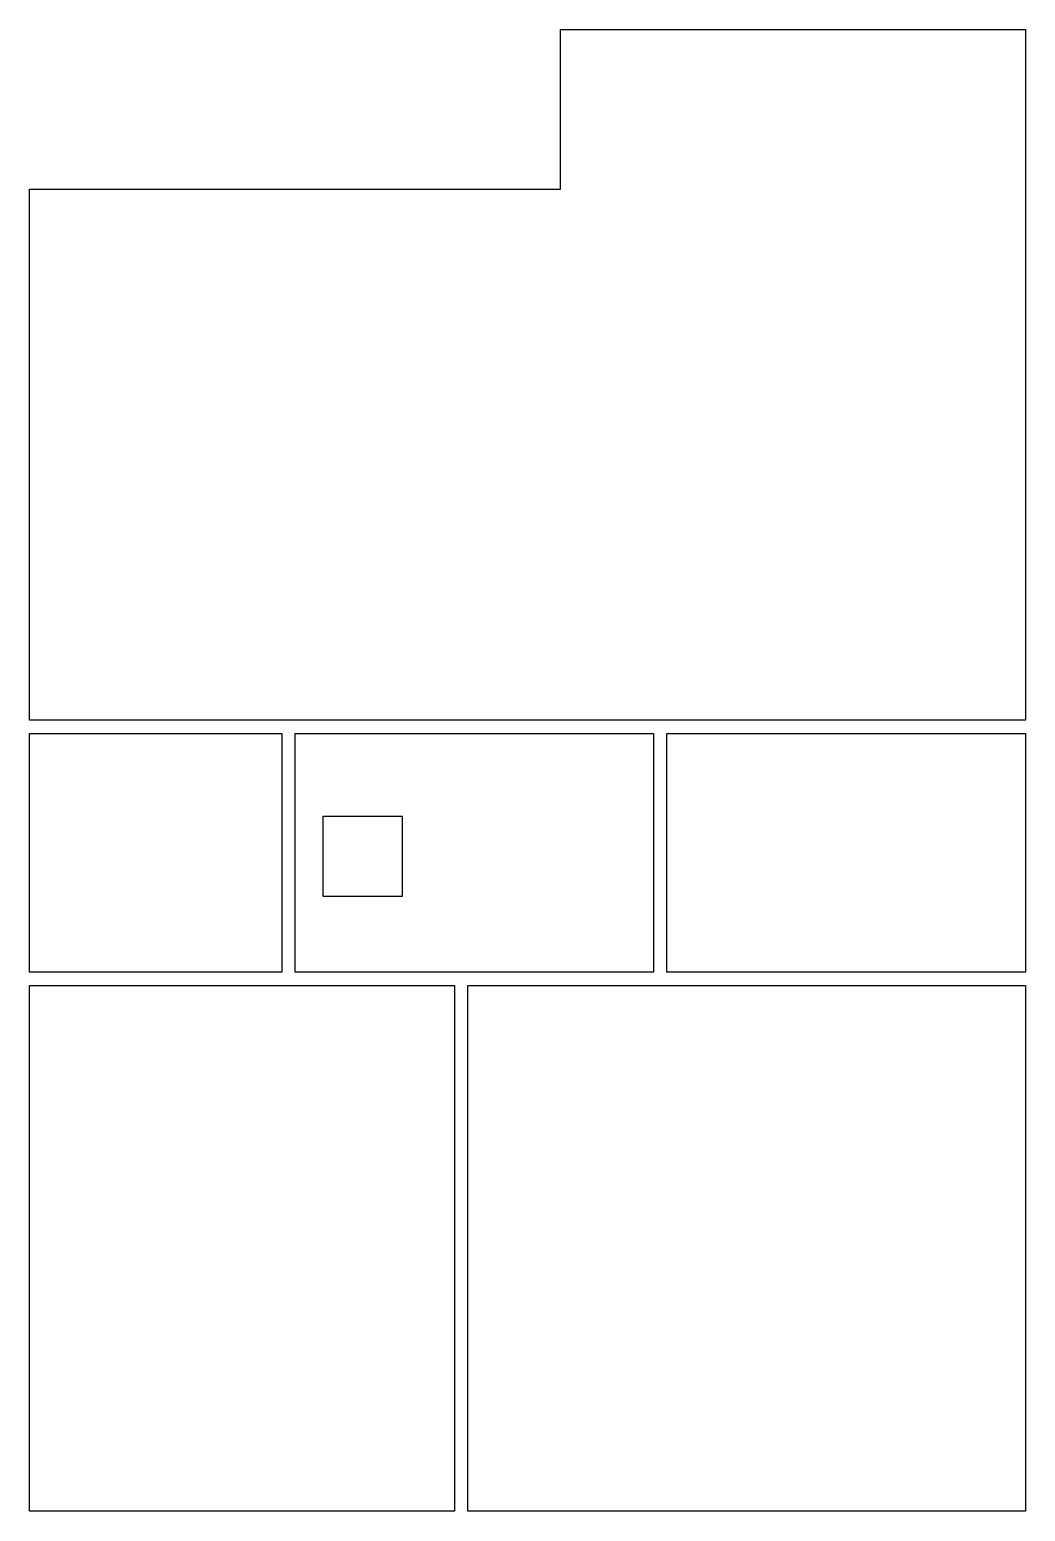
# Model space of a CAD drawing. Header units: millimetres. Extents: x 0.8 to 8.3, y 1.1 to 12.2.
import ezdxf

# ---------------------------------------------------------------- set-up
doc = ezdxf.new("R2010")
doc.units = ezdxf.units.MM
doc.layers.add('AREE LEONARDO', color=7, linetype='Continuous')

msp = doc.modelspace()

# ---------------------------------------------------------------- linework, layer by layer
at = {"layer": 'AREE LEONARDO', "color": 5}
for points in [[(0.789, 11.015), (4.788, 11.015), (4.788, 12.216), (8.288, 12.216), (8.288, 7.015), (0.789, 7.015)], [(2.788, 6.915), (5.488, 6.915), (5.488, 5.116), (2.788, 5.116)], [(0.789, 5.016), (3.988, 5.016), (3.988, 1.056), (0.789, 1.056)], [(4.088, 5.016), (8.288, 5.016), (8.288, 1.056), (4.088, 1.056)]]:
    msp.add_lwpolyline(points, close=True, dxfattribs=at)
at = {"layer": 'AREE LEONARDO', "color": 3}
for points in [[(0.789, 6.915), (2.688, 6.915), (2.688, 5.116), (0.789, 5.116)], [(5.588, 6.915), (8.288, 6.915), (8.288, 5.116), (5.588, 5.116)]]:
    msp.add_lwpolyline(points, close=True, dxfattribs=at)
at = {"layer": 'AREE LEONARDO', "color": 1}
msp.add_lwpolyline([(2.998, 5.689), (3.598, 5.689), (3.598, 6.289), (2.998, 6.289)], close=True, dxfattribs=at)

doc.saveas('drawing.dxf')
